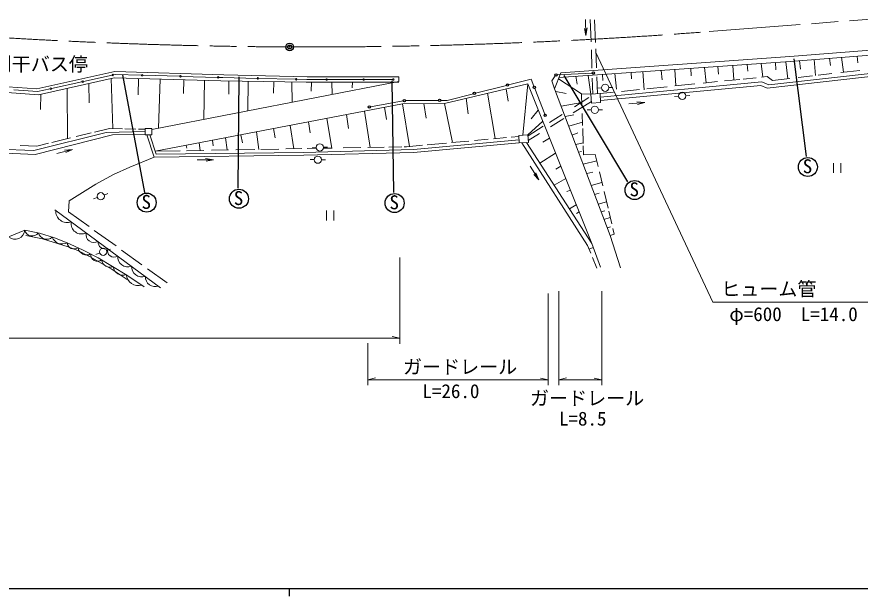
# Model space of a CAD drawing. Units: millimetres, scale not verified. Extents: x 40000 to 680000, y 20000 to 380000.
# Drawn here: x 232271 to 342984, y 204000 to 280098 of the extents above; entities that cross this region are included whole.
import ezdxf
from ezdxf.enums import TextEntityAlignment as Align

# ---------------------------------------------------------------- set-up
doc = ezdxf.new("R2010")
doc.units = ezdxf.units.MM
doc.header["$LTSCALE"] = 1000
doc.header["$PDMODE"] = 32
doc.header["$PDSIZE"] = 500
doc.linetypes.add('CHAIN', pattern=[18.5, 12, -1.5, 3.5, -1.5])
for name, color, linetype, lineweight in [('M-BGD', 7, 'Continuous', 13), ('M-BMK', 2, 'CHAIN', 13), ('M-BMK-SRVR', 3, 'Continuous', 25), ('M-STR-HTXT', 7, 'Continuous', 13), ('M-TTL-BAND', 7, 'Continuous', 25)]:
    doc.layers.add(name, color=color, linetype=linetype, lineweight=lineweight)
doc.layers.add('M-BMK-HTXT', color=7, linetype='Continuous')
doc.styles.add('ＭＳ ゴシック', font='')
doc.styles.get('ＭＳ ゴシック').set_extended_font_data('MS Gothic')

msp = doc.modelspace()

# ---------------------------------------------------------------- linework, layer by layer
at = {"layer": 'M-BGD'}
for p, q in [((306930, 279749), (306980, 277629)), ((307659, 276800), (307560, 279753)), ((308113, 279728), (308238, 276749)), ((388940, 279292), (333739, 274885)), ((306980, 277629), (306781, 278583)), ((306980, 277629), (307132, 278656)), ((388993, 278610), (333804, 274248)), ((307775, 273370), (307694, 275774)), ((308275, 275878), (308378, 273409)), ((333739, 274885), (303670, 272757)), ((338975, 274657), (339096, 273721)), ((340557, 274782), (340807, 272811)), ((342604, 274944), (342695, 274039)), ((333804, 274248), (303434, 272133)), ((322571, 273466), (322749, 271432)), ((324286, 273585), (324394, 272586)), ((326291, 273725), (326398, 271805)), ((328149, 273854), (328235, 272950)), ((329973, 273981), (330195, 272193)), ((331866, 274113), (331937, 273118)), ((333212, 274207), (333478, 271970)), ((335022, 274344), (335152, 273245)), ((336936, 274496), (337133, 272385)), ((234878, 270622), (245151, 272898)), ((241017, 271614), (244766, 272444)), ((244961, 272488), (245166, 272533)), ((245151, 272898), (259435, 272488)), ((245166, 272533), (248623, 272434)), ((248823, 272428), (253638, 272290)), ((259435, 272488), (270381, 272204)), ((302877, 270661), (303670, 272757)), ((303201, 272480), (307817, 272722)), ((307291, 272402), (307641, 269940)), ((309154, 272531), (309201, 271733)), ((310757, 272643), (311010, 270598)), ((312912, 272793), (312958, 271944)), ((314444, 272900), (314627, 270528)), ((316883, 273070), (316982, 271818)), ((318637, 273192), (318805, 271029)), ((320750, 273339), (320819, 272347)), ((330768, 270745), (354707, 273446)), ((339276, 272635), (337467, 272428)), ((342935, 273055), (340468, 272772)), ((220094, 271715), (234878, 270622)), ((235129, 269859), (245040, 272105)), ((236828, 270685), (240821, 271570)), ((241722, 271353), (241759, 268810)), ((244659, 272019), (244880, 265434)), ((245040, 272105), (259049, 271703)), ((248241, 272013), (248185, 269863)), ((250003, 265289), (282407, 271586)), ((251073, 271932), (250853, 265454)), ((253837, 272284), (258605, 272147)), ((254194, 271842), (254150, 270027)), ((256927, 271764), (256839, 266617)), ((258805, 272141), (259323, 272127)), ((259049, 271703), (270265, 271500)), ((259323, 272127), (263821, 272019)), ((260102, 271684), (260102, 269943)), ((262646, 271638), (262608, 267738)), ((264021, 272015), (268827, 271900)), ((265998, 271577), (265983, 270083)), ((268367, 271535), (268403, 268864)), ((269027, 271895), (270343, 271864)), ((270265, 271497), (282407, 271500)), ((270343, 271861), (272837, 271861)), ((270381, 272204), (282410, 272208)), ((270932, 271497), (270918, 270349)), ((273037, 271861), (277697, 271863)), ((273610, 271498), (273666, 269887)), ((276316, 271499), (276274, 270784)), ((277897, 271863), (281613, 271864)), ((282410, 272208), (282407, 271586)), ((299344, 271313), (288425, 268733)), ((296829, 271175), (299793, 271927)), ((299344, 271313), (298678, 264542)), ((307745, 250334), (299344, 271313)), ((299793, 271927), (300162, 270972)), ((302963, 272350), (302494, 271704)), ((302877, 270661), (302494, 271704)), ((306408, 269967), (303366, 271953)), ((305679, 272289), (305850, 271243)), ((307890, 269955), (307820, 272030)), ((308427, 272237), (308521, 269992)), ((321274, 271281), (318667, 271015)), ((324247, 271585), (322354, 271391)), ((327177, 271884), (325186, 271681)), ((329322, 272104), (327640, 271932)), ((330777, 272252), (330023, 272175)), ((331459, 271738), (330777, 272252)), ((333766, 272003), (331459, 271738)), ((336738, 272344), (334846, 272127)), ((219871, 270923), (235129, 269859)), ((231860, 270507), (234983, 270276)), ((234983, 270276), (236633, 270642)), ((238859, 270704), (238932, 264102)), ((292494, 270076), (296538, 271101)), ((296496, 270640), (296786, 269041)), ((300270, 270693), (301579, 267300)), ((302877, 270661), (310146, 251387)), ((304377, 270021), (303020, 270283)), ((309032, 270758), (308497, 270729)), ((310608, 270191), (308845, 270011)), ((308899, 269090), (329948, 271102)), ((310519, 270837), (309984, 270809)), ((314011, 270539), (311643, 270297)), ((317671, 270913), (315001, 270640)), ((329948, 271102), (330768, 270745)), ((235402, 269920), (235373, 267919)), ((278698, 268290), (283002, 269077)), ((283299, 269105), (287626, 269123)), ((287926, 269124), (288755, 269127)), ((288755, 269127), (292203, 270002)), ((291274, 269406), (291528, 267358)), ((294045, 270061), (295084, 264105)), ((305462, 268286), (307382, 269488)), ((306459, 268426), (306408, 269967)), ((306408, 269967), (307641, 269940)), ((308845, 270011), (307641, 269940)), ((307641, 269940), (307709, 268772)), ((308914, 268842), (308845, 270011)), ((319153, 269683), (318619, 269656)), ((320640, 269755), (320106, 269729)), ((282880, 268667), (250448, 262443)), ((280559, 268222), (280782, 266622)), ((288425, 268733), (282880, 268667)), ((282880, 268667), (283804, 263076)), ((285704, 268701), (285998, 266770)), ((288425, 268733), (289458, 263592)), ((303747, 268355), (306446, 268832)), ((305311, 267503), (307696, 268984)), ((307709, 268772), (308914, 268842)), ((312599, 268682), (314713, 268857)), ((314713, 268857), (313678, 268948)), ((314713, 268857), (313771, 268602)), ((275548, 267260), (275798, 265445)), ((277918, 267715), (278656, 262955)), ((300732, 267846), (299779, 266699)), ((302198, 266241), (303857, 267280)), ((304254, 267011), (305407, 267225)), ((306545, 265842), (306493, 267410)), ((307668, 267878), (307133, 267869)), ((309157, 267903), (308621, 267894)), ((268136, 265838), (268627, 262773)), ((270546, 266300), (270772, 264877)), ((272948, 266761), (273609, 262864)), ((301307, 266411), (299373, 264583)), ((299379, 264474), (301368, 265721)), ((302319, 265645), (304062, 266728)), ((304732, 265743), (306532, 266243)), ((243999, 264894), (234484, 262541)), ((240071, 264381), (242034, 264861)), ((242470, 264967), (244427, 265445)), ((249108, 265028), (243999, 264894)), ((244427, 265445), (246124, 265402)), ((244812, 264590), (249110, 264647)), ((246468, 265393), (247869, 265357)), ((248226, 265347), (249106, 265325)), ((250002, 265431), (249106, 265426)), ((249106, 265426), (249111, 264585)), ((250007, 264590), (250002, 265431)), ((263750, 264996), (264042, 262690)), ((265953, 265419), (266187, 264225)), ((299416, 263843), (300907, 264769)), ((305175, 264569), (305939, 264841)), ((306625, 263449), (306559, 265424)), ((234669, 262024), (244812, 264590)), ((236869, 263598), (239291, 264190)), ((249111, 264585), (250007, 264590)), ((249313, 264586), (250293, 261646)), ((256192, 263545), (256346, 262550)), ((257937, 263880), (258049, 263173)), ((259642, 264208), (259879, 262614)), ((261659, 264595), (261897, 263552)), ((284356, 262258), (298225, 263542)), ((286142, 263290), (288666, 263520)), ((289326, 263580), (291615, 263789)), ((292341, 263855), (294161, 264021)), ((294832, 264082), (296537, 264238)), ((297155, 264294), (298175, 264387)), ((299373, 264583), (298168, 264512)), ((298168, 264512), (298225, 263542)), ((298225, 263542), (299429, 263612)), ((298575, 263563), (307207, 250079)), ((299199, 263599), (307745, 250334)), ((299429, 263612), (299373, 264583)), ((302207, 264163), (301335, 263615)), ((305648, 263314), (306621, 263566)), ((234484, 262541), (228753, 262749)), ((232702, 263192), (234907, 263118)), ((234907, 263118), (236421, 263488)), ((237520, 262141), (239572, 262680)), ((239572, 262680), (238537, 262590)), ((239572, 262680), (238689, 262266)), ((250448, 262443), (253712, 262502)), ((254491, 263219), (254567, 262858)), ((254524, 262517), (256830, 262559)), ((257840, 262577), (260041, 262617)), ((260998, 262635), (263533, 262681)), ((264285, 262694), (266658, 262737)), ((267605, 262755), (269663, 262792)), ((270369, 262805), (271586, 262827)), ((271570, 262932), (271035, 262913)), ((272511, 262844), (273666, 262865)), ((273058, 262986), (272523, 262967)), ((275117, 262891), (277418, 262933)), ((278366, 262950), (280500, 262989)), ((281128, 263000), (282793, 263030)), ((283113, 263036), (283429, 263042)), ((283429, 263042), (285505, 263231)), ((306027, 262309), (306393, 262402)), ((306674, 261969), (306635, 263137)), ((228889, 262280), (234669, 262024)), ((247096, 260363), (250293, 261646)), ((250293, 261646), (269936, 261930)), ((255957, 261294), (258078, 261332)), ((258078, 261332), (257052, 261490)), ((258078, 261332), (257122, 261139)), ((269936, 261930), (284356, 262258)), ((271304, 261338), (270769, 261343)), ((272793, 261324), (272257, 261329)), ((302998, 262189), (300946, 260886)), ((308209, 262011), (306674, 261969)), ((308584, 260439), (308209, 262011)), ((244951, 259375), (247096, 260363)), ((299659, 260465), (300785, 258668)), ((303679, 260488), (303014, 260107)), ((306611, 260762), (308404, 261194)), ((339483, 260886), (339483, 259586)), ((340458, 259586), (340458, 260886)), ((242659, 258113), (244951, 259375)), ((300785, 258668), (300127, 259387)), ((300785, 258668), (300391, 259628)), ((307086, 259502), (307879, 259710)), ((309190, 257897), (308752, 259735)), ((239142, 255926), (242659, 258113)), ((304332, 258856), (302823, 257974)), ((307681, 257924), (309086, 258330)), ((244236, 256871), (243732, 256689)), ((304948, 257319), (304458, 257134)), ((308123, 256751), (308739, 256915)), ((309883, 254987), (309371, 257137)), ((239047, 254506), (239142, 255926)), ((242835, 256365), (242332, 256183)), ((308595, 255499), (309687, 255811)), ((251146, 244516), (237267, 254768)), ((272926, 254640), (272926, 253340)), ((273901, 253340), (273901, 254640)), ((305711, 255412), (304823, 254869)), ((241754, 252550), (239047, 254506)), ((306085, 254479), (305748, 254274)), ((308979, 254481), (309468, 254635)), ((309354, 253488), (310177, 253754)), ((310376, 252918), (309985, 254557)), ((309765, 252398), (310197, 252523)), ((225529, 248851), (233310, 252068)), ((233310, 252068), (235223, 251690)), ((233431, 251390), (235618, 250927)), ((235223, 251690), (237221, 251059)), ((245287, 249997), (242440, 252054)), ((310146, 251387), (310698, 251566)), ((310146, 251387), (311508, 247111)), ((310698, 251566), (310527, 252283)), ((235618, 250927), (239003, 249876)), ((237221, 251059), (238883, 250428)), ((238883, 250428), (240880, 249502)), ((307745, 250334), (308909, 247235)), ((239003, 249876), (240280, 249400)), ((240280, 249400), (241821, 248631)), ((240880, 249502), (242941, 248451)), ((244551, 249584), (244048, 249402)), ((248697, 247533), (246023, 249465)), ((307207, 250079), (307623, 249037)), ((307947, 249797), (307415, 249559)), ((241821, 248631), (244667, 246995)), ((243151, 249078), (242647, 248896)), ((242941, 248451), (246727, 246180)), ((307845, 248481), (308399, 247093)), ((244667, 246995), (246742, 245575)), ((252012, 245137), (249427, 247005)), ((246727, 246180), (248977, 244624))]:
    msp.add_line(p, q, dxfattribs=at)
at = {"layer": 'M-BGD', "lineweight": 25}
for p, q in [((335952, 261767), (334328, 274585)), ((249054, 257038), (246193, 272503)), ((312481, 258434), (304120, 272377)), ((261337, 257581), (261474, 272235)), ((281772, 257023), (281557, 271709))]:
    msp.add_line(p, q, dxfattribs=at)
at = {"layer": 'M-BGD'}
for centre, radius in [((244863, 272466), 100), ((248723, 272431), 100), ((253738, 272287), 100), ((240919, 271592), 100), ((258705, 272144), 100), ((263921, 272017), 100), ((268927, 271898), 100), ((272937, 271861), 100), ((277797, 271863), 100), ((281713, 271864), 100), ((309508, 270783), 477), ((236730, 270664), 100), ((319630, 269706), 477), ((308145, 267886), 477), ((272047, 262950), 477), ((271781, 261333), 477), ((243284, 256527), 477), ((243599, 249240), 477)]:
    msp.add_circle(centre, radius, dxfattribs=at)
at = {"layer": 'M-BGD', "lineweight": 25}
for centre, radius in [((303051, 272472), 150), ((307967, 272730), 150), ((296684, 271138), 150), ((292349, 270039), 150), ((300216, 270832), 150), ((283149, 269104), 150), ((287776, 269123), 150), ((278551, 268263), 150), ((301633, 267160), 150), ((336125, 260375), 1250), ((313381, 257347), 1250), ((249313, 255696), 1250), ((261427, 256201), 1250), ((281862, 255643), 1250)]:
    msp.add_circle(centre, radius, dxfattribs=at)
at = {"layer": 'M-BGD'}
for centre, radius, start, end in [((238879, 254578), 1500, 176.00077, 291.09739), ((240757, 252935), 1360, 169.69243, 297.40573), ((232018, 252188), 1297, 230.25222, 354.67929), ((234281, 252323), 1005, 194.71753, 322.90487), ((236185, 252027), 1145, 195.70119, 310.18983), ((242399, 251493), 1042, 166.99052, 300.10764), ((238218, 251640), 1383, 200.64977, 298.73858), ((239774, 250493), 894, 184.19146, 306.10536), ((243885, 250557), 964, 177.9789, 289.11925), ((241423, 249954), 1137, 189.25354, 298.18786), ((245015, 249383), 856, 162.08337, 305.01479), ((242851, 248885), 893, 175.72096, 307.65651), ((244525, 248336), 1138, 187.98383, 290.08866), ((246807, 248560), 1306, 174.63825, 292.4599), ((246164, 247412), 1257, 186.63291, 291.43958), ((248735, 247364), 1429, 180.44296, 286.6552), ((248266, 246445), 1655, 187.06222, 283.96233), ((250441, 245959), 1297, 178.42268, 288.67547)]:
    msp.add_arc(centre, radius, start, end, dxfattribs=at)
at = {"layer": 'M-BMK'}
msp.add_line((323146, 278161), (368505, 281667), dxfattribs=at)
for centre, radius, start, end in [((271324, 954331), 678194, 261.44746, 269.72659), ((270617, 959963), 683822, 269.78806, 274.40559)]:
    msp.add_arc(centre, radius, start, end, dxfattribs=at)
at = {"layer": 'M-BMK-SRVR'}
msp.add_circle((268087, 276145), 500, dxfattribs=at)
msp.add_point((268087, 276145), dxfattribs=at)
at = {"layer": 'M-STR-HTXT'}
for p, q in [((308294, 275422), (323628, 242622)), ((282535, 248483), (282535, 237135)), ((302012, 243756), (302012, 231696)), ((303436, 244073), (303436, 231696)), ((309087, 244073), (309087, 231696)), ((323628, 242622), (351128, 242622)), ((282535, 237872), (281529, 238094)), ((151297, 237872), (282535, 237872)), ((278343, 237225), (278343, 231696)), ((278343, 232433), (279343, 232683)), ((302012, 232433), (301005, 232655)), ((303436, 232433), (304436, 232683)), ((309087, 232433), (308080, 232655)), ((278343, 232433), (302012, 232433)), ((303436, 232433), (309087, 232433))]:
    msp.add_line(p, q, dxfattribs=at)
at = {"layer": 'M-TTL-BAND', "lineweight": 13}
for p, q in [((330980, 271171), (354954, 273876)), ((308872, 269548), (330058, 271573)), ((330058, 271573), (330980, 271171)), ((249733, 264588), (250579, 262051)), ((284334, 262658), (298201, 263937)), ((269887, 262283), (284334, 262658)), ((250579, 262051), (269887, 262283))]:
    msp.add_line(p, q, dxfattribs=at)
at = {"layer": 'M-TTL-BAND'}
for p, q in [((40000, 205000), (579000, 205000)), ((268000, 205000), (268000, 204000))]:
    msp.add_line(p, q, dxfattribs=at)

# ---------------------------------------------------------------- texts
at = {"layer": 'M-BGD', "style": 'ＭＳ ゴシック'}
for p in [(335446, 259001), (312702, 255973), (260748, 254827), (248635, 254322), (281184, 254270)]:
    msp.add_text('S', height=1833, dxfattribs=at).set_placement(p, align=Align.BOTTOM_LEFT)
at = {"layer": 'M-BMK-HTXT', "style": 'ＭＳ ゴシック'}
msp.add_text('刈干バス停', height=1833, dxfattribs=at).set_placement((229100, 272417), align=Align.BOTTOM_LEFT)
at = {"layer": 'M-STR-HTXT', "style": 'ＭＳ ゴシック'}
for s, p in [('ヒューム管', (324743, 242884)), ('φ=600  L=14.0', (325810, 239578)), ('ガードレール', (282964, 232657)), ('L=26.0', (285519, 229463)), ('ガードレール', (299639, 228535)), ('L=8.5', (303446, 225857))]:
    msp.add_text(s, height=1833, dxfattribs=at).set_placement(p, align=Align.BOTTOM_LEFT)

doc.saveas('drawing.dxf')
